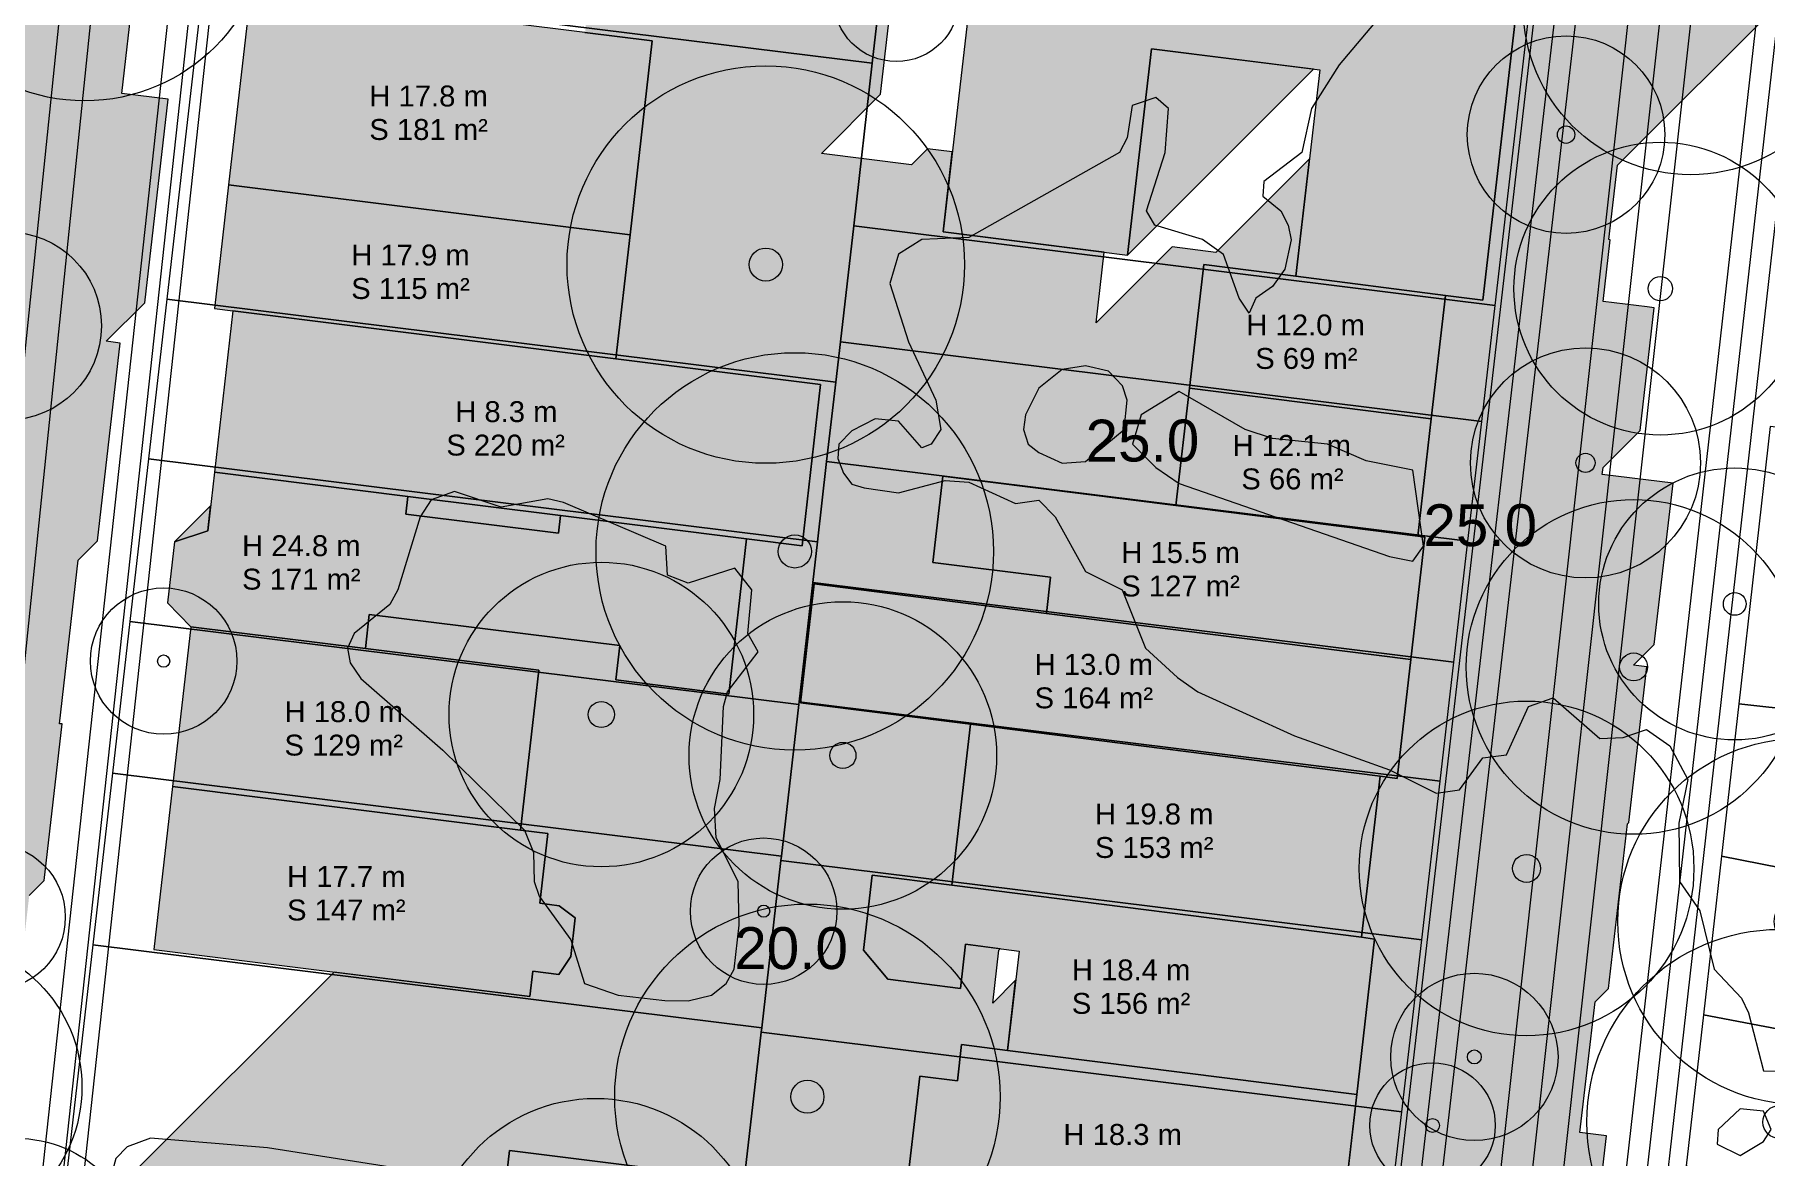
# Model space of a CAD drawing. Header units: metres. Extents: x -8 to 1190, y -11 to 1223.
# Drawn here: x 66.5 to 149.3, y 215.9 to 269.5 of the extents above; entities that cross this region are included whole.
import ezdxf

# ---------------------------------------------------------------- set-up
doc = ezdxf.new("R2010")
doc.units = ezdxf.units.M
doc.header["$MEASUREMENT"] = 0
for name, color, linetype, lineweight, true_color in [('TPX_BUILDING_AREAS_TEXT', 7, 'CONTINUOUS', 0, 0x000000), ('TPX_BUILDING_HEIGHTS_TEXT', 7, 'CONTINUOUS', 0, 0x000000), ('TPX_BUILDINGS', 7, 'CONTINUOUS', 0, 0x000000), ('TPX_BUILDINGS_HATCH', 7, 'CONTINUOUS', 0, 0xf0f0f0), ('TPX_BUILDINGS_SHADOWS_HATCH', 7, 'CONTINUOUS', 0, 0x000000), ('TPX_BUILDINGS_SHADOWS_OUTLINES', 7, 'CONTINUOUS', 0, 0x000000), ('TPX_CADASTRES', 7, 'CONTINUOUS', 0, 0x646464), ('TPX_CONTOUR_LINES_5M', 7, 'CONTINUOUS', 0, 0x969696), ('TPX_CONTOUR_LINES_5M_TEXT', 7, 'CONTINUOUS', 0, 0x000000), ('TPX_ROADS_AXES', 7, 'CONTINUOUS', 0, 0x323232), ('TPX_ROADS_CONTOURS', 7, 'CONTINUOUS', 0, 0x646464), ('TPX_VEGETATION_TREES_INDIVIDUAL', 7, 'CONTINUOUS', 0, 0x136734)]:
    doc.layers.add(name, color=color, linetype=linetype, lineweight=lineweight, true_color=true_color)
doc.styles.add('TPX_TEXTE', font='arial.ttf')

# ---------------------------------------------------------------- blocks, each defined once
blk = doc.blocks.new('TREETR006_CR070')
at = {"layer": 'TPX_VEGETATION_TREES_INDIVIDUAL'}
for radius in [7, 0.583]:
    blk.add_circle((0, 0, 0.036), radius, dxfattribs=at)
blk = doc.blocks.new('TREETR003_CR030')
at = {"layer": 'TPX_VEGETATION_TREES_INDIVIDUAL'}
for radius in [3, 0.333]:
    blk.add_circle((0, 0, 0.036), radius, dxfattribs=at)
blk = doc.blocks.new('TREETR005_CR065')
at = {"layer": 'TPX_VEGETATION_TREES_INDIVIDUAL'}
for radius in [6.5, 0.542]:
    blk.add_circle((0, 0, 0.036), radius, dxfattribs=at)
blk = doc.blocks.new('TREETR003_CR035')
at = {"layer": 'TPX_VEGETATION_TREES_INDIVIDUAL'}
for radius in [3.5, 0.292]:
    blk.add_circle((0, 0, 0.036), radius, dxfattribs=at)
blk = doc.blocks.new('TREETR008_CR079')
at = {"layer": 'TPX_VEGETATION_TREES_INDIVIDUAL'}
for radius in [7.92, 0.75]:
    blk.add_circle((0, 0, 0.036), radius, dxfattribs=at)
blk = doc.blocks.new('TREETR004_CR045')
at = {"layer": 'TPX_VEGETATION_TREES_INDIVIDUAL'}
for radius in [4.5, 0.375]:
    blk.add_circle((0, 0, 0.036), radius, dxfattribs=at)
blk = doc.blocks.new('TREETR006_CR073')
at = {"layer": 'TPX_VEGETATION_TREES_INDIVIDUAL'}
for radius in [7.28, 0.625]:
    blk.add_circle((0, 0, 0.036), radius, dxfattribs=at)
blk = doc.blocks.new('TREETR005_CR060')
at = {"layer": 'TPX_VEGETATION_TREES_INDIVIDUAL'}
for radius in [6, 0.5]:
    blk.add_circle((0, 0, 0.036), radius, dxfattribs=at)
blk = doc.blocks.new('TREETR008_CR095')
at = {"layer": 'TPX_VEGETATION_TREES_INDIVIDUAL'}
for radius in [9.5, 0.792]:
    blk.add_circle((0, 0, 0.036), radius, dxfattribs=at)
blk = doc.blocks.new('TREETR008_CR092')
at = {"layer": 'TPX_VEGETATION_TREES_INDIVIDUAL'}
for radius in [9.21, 0.792]:
    blk.add_circle((0, 0, 0.036), radius, dxfattribs=at)
blk = doc.blocks.new('TREETR005_CR055')
at = {"layer": 'TPX_VEGETATION_TREES_INDIVIDUAL'}
for radius in [5.5, 0.458]:
    blk.add_circle((0, 0, 0.036), radius, dxfattribs=at)
blk = doc.blocks.new('TREETR003_CR040')
at = {"layer": 'TPX_VEGETATION_TREES_INDIVIDUAL'}
for radius in [4, 0.333]:
    blk.add_circle((0, 0, 0.036), radius, dxfattribs=at)
blk = doc.blocks.new('TREETR008_CR088')
at = {"layer": 'TPX_VEGETATION_TREES_INDIVIDUAL'}
for radius in [8.83, 0.792]:
    blk.add_circle((0, 0, 0.036), radius, dxfattribs=at)
blk = doc.blocks.new('TREETR013_CR088')
at = {"layer": 'TPX_VEGETATION_TREES_INDIVIDUAL'}
for radius in [8.75, 1.271]:
    blk.add_circle((0, 0, 0.036), radius, dxfattribs=at)
blk = doc.blocks.new('TREETR007_CR080')
at = {"layer": 'TPX_VEGETATION_TREES_INDIVIDUAL'}
for radius in [8, 0.667]:
    blk.add_circle((0, 0, 0.036), radius, dxfattribs=at)
blk = doc.blocks.new('TREETR004_CR047')
at = {"layer": 'TPX_VEGETATION_TREES_INDIVIDUAL'}
for radius in [4.72, 0.417]:
    blk.add_circle((0, 0, 0.036), radius, dxfattribs=at)
blk = doc.blocks.new('TREETR006_CR074')
at = {"layer": 'TPX_VEGETATION_TREES_INDIVIDUAL'}
for radius in [7.35, 0.625]:
    blk.add_circle((0, 0, 0.036), radius, dxfattribs=at)

msp = doc.modelspace()

# ---------------------------------------------------------------- hatches: boundary and pattern name
at = {"layer": 'TPX_BUILDINGS_HATCH'}
for points in [[(113.562, 291.208), (109.968, 260.074), (118.79, 258.955), (119.933, 268.822), (127.981, 267.808), (126.838, 257.941), (133.993, 257.028), (135.768, 256.802), (139.37, 287.938), (137.002, 288.231), (130.256, 289.091), (129.18, 279.816), (121.332, 280.82), (122.403, 290.082), (122.048, 290.125), (113.562, 291.208)], [(76.874, 271.604), (75.816, 262.321), (95.006, 259.918), (96.063, 269.201), (92.851, 269.605), (77.859, 271.479), (76.874, 271.604)], [(75.816, 262.321), (75.138, 256.396), (76.015, 256.292), (94.328, 253.993), (95.006, 259.918), (75.816, 262.321)], [(122.427, 258.501), (121.744, 252.598), (133.307, 251.135), (133.993, 257.028), (126.838, 257.941), (122.427, 258.501)], [(76.015, 256.292), (75.14, 248.572), (84.385, 247.414), (91.686, 246.501), (100.573, 245.397), (103.236, 245.058), (104.114, 252.768), (94.328, 253.993), (76.015, 256.292)], [(121.744, 252.598), (121.097, 246.979), (132.66, 245.517), (133.307, 251.135), (121.744, 252.598)], [(73.23, 245.245), (72.9, 242.336), (74.004, 241.193), (82.353, 240.146), (82.537, 241.778), (94.512, 240.286), (94.32, 238.652), (99.724, 237.97), (100.573, 245.397), (91.686, 246.501), (91.583, 245.659), (84.282, 246.573), (84.385, 247.414), (75.14, 248.572), (74.817, 245.78), (73.23, 245.245)], [(109.958, 248.392), (109.477, 244.263), (115.111, 243.554), (114.907, 241.826), (132.329, 239.616), (133.006, 245.472), (132.66, 245.517), (121.097, 246.979), (109.958, 248.392)], [(103.812, 243.238), (103.153, 237.559), (111.282, 236.53), (130.862, 234.046), (131.679, 233.94), (132.329, 239.616), (114.907, 241.826), (103.812, 243.238)], [(74.004, 241.193), (73.128, 233.553), (89.771, 231.47), (90.639, 239.108), (82.353, 240.146), (74.004, 241.193)], [(111.282, 236.53), (110.394, 228.829), (129.965, 226.344), (130.862, 234.046), (111.282, 236.53)], [(73.128, 233.553), (72.244, 225.761), (90.219, 223.509), (90.362, 224.728), (91.604, 224.572), (92.171, 225.419), (92.379, 227.275), (91.622, 227.856), (90.688, 227.981), (91.067, 231.304), (89.771, 231.47), (73.128, 233.553)], [(106.579, 229.311), (106.167, 225.727), (107.32, 224.342), (110.8, 223.896), (111.041, 226.013), (113.599, 225.684), (113.047, 220.939), (129.741, 218.823), (130.596, 226.262), (129.965, 226.344), (110.394, 228.829), (106.579, 229.311)], [(108.851, 219.709), (108.143, 213.581), (128.832, 210.956), (129.741, 218.823), (113.047, 220.939), (110.855, 221.217), (110.662, 219.48), (108.851, 219.709)]]:
    msp.add_hatch(color=256, dxfattribs=at).paths.add_polyline_path(points)
at = {"layer": 'TPX_BUILDINGS_SHADOWS_HATCH'}
h = msp.add_hatch(color=256, dxfattribs=at)
h.paths.add_polyline_path([(63.219, 428.908), (39.248, 404.937), (39.874, 405.315), (53.031, 403.664), (52.234, 396.676), (60.788, 395.597), (61.585, 402.551), (75.265, 400.84), (73.014, 381.173), (60.094, 382.799), (59.759, 379.877), (70.797, 378.487), (69.909, 370.787), (70.334, 370.737), (69.439, 362.955), (68.492, 354.665), (67.967, 354.737), (67.064, 346.848), (65.875, 346.994), (64.88, 338.325), (63.962, 330.352), (66.987, 329.972), (64.846, 311.482), (64.137, 311.568), (63.287, 304.107), (62.441, 296.704), (61.565, 289.098), (60.691, 281.447), (59.791, 273.652), (58.043, 258.35), (57.106, 250.166), (56.732, 250.216), (55.609, 240.481), (56.275, 240.396), (55.191, 230.935), (54.28, 222.964), (53.42, 215.477), (52.489, 215.592), (52.082, 212.055), (51.633, 208.083), (50.744, 200.348), (50.265, 200.407), (49.764, 196.032), (50.768, 195.9), (50.601, 194.457), (50.405, 192.731), (50.026, 192.768), (49.244, 185.967), (61.336, 198.059), (62.063, 204.389), (65.537, 207.863), (65.733, 209.589), (65.9, 211.032), (64.896, 211.164), (65.397, 215.54), (64.827, 215.611), (65.563, 222.013), (66.012, 225.985), (66.283, 228.341), (66.996, 229.054), (67.857, 236.541), (67.733, 236.556), (68.626, 244.37), (69.545, 245.289), (70.629, 254.75), (69.964, 254.835), (71.802, 256.673), (72.925, 266.409), (70.707, 266.688), (71.266, 271.573), (71.205, 271.58), (72.069, 279.153), (72.777, 279.86), (73.65, 287.511), (73.281, 287.558), (74.126, 294.882), (74.197, 294.953), (75.071, 302.604), (74.886, 302.627), (75.735, 309.997), (75.611, 310.013), (76.439, 317.259), (76.378, 317.267), (77.116, 323.752), (80.049, 326.685), (82.19, 345.175), (79.164, 345.555), (74.907, 346.082), (74.201, 345.376), (74.497, 347.941), (74.127, 347.988), (74.895, 354.68), (80.216, 360.001), (81.042, 367.215), (81.15, 367.322), (82.097, 375.612), (81.603, 375.674), (82.425, 382.829), (82.001, 382.878), (82.888, 390.578), (82.472, 390.631), (90.52, 398.679), (90.54, 398.86), (102.621, 397.394), (121.148, 395.134), (119.949, 384.333), (116.712, 384.733), (116.504, 382.842), (117.462, 382.723), (116.824, 376.957), (103.081, 378.642), (103.68, 384.099), (104.709, 383.974), (104.912, 385.851), (101.393, 386.276), (101.777, 389.726), (100.039, 389.938), (98.589, 376.846), (91.514, 377.705), (89.578, 375.769), (109.999, 373.219), (109.087, 365.22), (108.579, 360.767), (105.074, 361.207), (104.716, 358.05), (102.952, 358.267), (102.63, 355.395), (100.492, 355.662), (99.966, 351.027), (111.473, 349.586), (110.89, 344.5), (99.188, 345.965), (98.95, 343.872), (105.437, 343.054), (105.15, 340.581), (103.791, 340.755), (103.3, 336.451), (102.742, 336.515), (101.431, 324.987), (99.06, 325.291), (98.868, 323.623), (99.436, 323.55), (98.534, 315.581), (107.299, 314.483), (106.376, 306.533), (106.979, 306.456), (104.397, 283.996), (95.271, 285.124), (96.308, 294.091), (88.133, 295.097), (87.107, 286.156), (94.624, 285.201), (93.729, 277.35), (92.851, 269.605), (96.063, 269.201), (95.006, 259.918), (94.328, 253.993), (104.114, 252.768), (103.236, 245.058), (100.573, 245.397), (99.724, 237.97), (94.32, 238.652), (94.512, 240.286), (82.537, 241.778), (82.353, 240.146), (90.639, 239.108), (89.771, 231.47), (91.067, 231.304), (90.688, 227.981), (91.622, 227.856), (92.379, 227.275), (92.171, 225.419), (91.604, 224.572), (90.362, 224.728), (90.219, 223.509), (80.857, 224.682), (71.209, 215.034), (85.259, 213.249), (85, 211.059), (88.754, 210.586), (87.702, 201.535), (80.966, 202.387), (80.728, 200.328), (83.951, 199.915), (83.216, 193.574), (82.345, 193.69), (82.031, 190.97), (85.146, 190.576), (85.305, 191.983), (86.707, 191.807), (87.421, 198.017), (95.667, 196.969), (100.653, 200.216), (104.087, 199.783), (103.358, 193.489), (111.479, 192.458), (111.827, 195.474), (116.495, 194.883), (121.758, 194.214), (122.897, 204.102), (112.673, 205.397), (112.832, 206.77), (110.916, 207.008), (111.345, 210.7), (107.857, 211.143), (108.143, 213.581), (108.851, 219.709), (110.662, 219.48), (110.855, 221.217), (113.047, 220.939), (113.437, 224.294), (112.344, 223.202), (112.638, 225.734), (112.703, 225.799), (111.041, 226.013), (110.8, 223.896), (107.32, 224.342), (106.167, 225.727), (106.579, 229.311), (110.394, 228.829), (111.282, 236.53), (103.153, 237.559), (103.812, 243.238), (114.907, 241.826), (115.111, 243.554), (109.477, 244.263), (109.958, 248.392), (121.097, 246.979), (121.744, 252.598), (122.427, 258.501), (126.838, 257.941), (127.489, 263.563), (123.013, 259.087), (120.918, 259.352), (117.285, 255.719), (117.671, 259.097), (109.968, 260.074), (110.408, 263.89), (109.222, 264.037), (108.463, 263.278), (104.152, 263.817), (106.985, 266.65), (107.663, 272.575), (107.601, 272.583), (108.65, 281.787), (104.696, 282.285), (104.953, 284.552), (120.099, 299.698), (117.554, 300.02), (117.991, 303.863), (123.555, 303.161), (123.842, 305.668), (123.258, 305.738), (123.496, 307.831), (118.243, 308.491), (117.438, 309.498), (116.959, 309.557), (117.441, 313.756), (124.336, 312.885), (124.7, 316.089), (117.104, 317.048), (117.623, 321.566), (125.078, 320.62), (125.448, 323.837), (117.949, 324.784), (118.477, 329.374), (115.966, 329.691), (116.673, 335.749), (124.215, 334.8), (124.459, 336.94), (142.209, 334.693), (141.26, 326.483), (140.36, 318.688), (139.469, 310.964), (138.757, 311.06), (137.928, 303.88), (138.185, 303.849), (137.282, 296.064), (137.896, 295.979), (137.002, 288.231), (139.37, 287.938), (135.768, 256.802), (133.993, 257.028), (133.307, 251.135), (132.66, 245.517), (133.006, 245.472), (132.329, 239.616), (131.679, 233.94), (130.862, 234.046), (129.965, 226.344), (130.596, 226.262), (129.741, 218.823), (127.966, 203.456), (128.25, 203.42), (125.013, 175.408), (138.448, 188.843), (141.685, 216.855), (140.414, 217.017), (141.136, 223.26), (141.772, 223.896), (142.681, 231.763), (142.752, 231.833), (143.607, 239.273), (142.976, 239.354), (143.966, 240.344), (144.862, 248.047), (141.483, 248.475), (141.522, 248.809), (143.289, 250.576), (143.967, 256.432), (143.62, 256.477), (141.523, 256.742), (141.863, 259.691), (141.801, 259.699), (142.215, 263.248), (149.981, 271.015), (153.583, 302.151), (151.215, 302.444), (150.537, 302.53), (151.331, 309.414), (150.717, 309.499), (151.354, 310.136), (152.256, 317.92), (150.335, 318.163), (150.814, 322.309), (151.49, 322.984), (152.381, 330.709), (152.257, 330.724), (153.139, 338.363), (152.708, 338.417), (153.593, 346.077), (150.57, 346.46), (154.262, 350.152), (154.566, 352.479), (153.97, 353.397), (152.623, 353.597), (153.197, 357.956), (153.076, 357.973), (153.768, 363.229), (153.707, 363.238), (153.883, 364.595), (154.922, 365.634), (155.391, 366.308), (155.664, 367.086), (155.625, 368.308), (156.575, 375.494), (155.429, 375.658), (156.245, 381.89), (159.084, 384.729), (160.097, 392.413), (159.09, 392.555), (160.363, 393.828), (161.821, 404.989), (138.129, 408.378), (135.248, 405.497), (135.609, 408.753), (124.659, 410.15), (124.762, 411.036), (120.098, 411.605), (125.452, 416.959), (126.042, 422.029), (137.397, 420.575), (137.885, 424.752), (124.525, 426.458), (125.756, 437.082), (143.784, 434.785), (143.931, 436.097), (156.092, 434.545), (154.721, 422.726), (142.53, 424.294), (142.04, 420.128), (154.236, 418.573), (152.835, 406.551), (168.674, 422.391), (170.075, 434.412), (166.821, 434.827), (170.56, 438.565), (171.932, 450.385), (164.39, 451.347), (164.486, 452.246), (163.45, 452.369), (166.632, 455.551), (167.298, 461.833), (168.888, 463.422), (169.699, 471.082), (169.388, 471.118), (170.229, 478.957), (169.041, 479.103), (157.141, 480.497), (156.487, 479.843), (153.14, 480.233), (143.099, 470.192), (147.021, 469.735), (147.1, 470.456), (159, 469.062), (160.188, 468.916), (159.305, 460.687), (158.493, 453.028), (157.34, 453.17), (156.52, 445.44), (157.556, 445.316), (156.737, 437.655), (132.379, 440.507), (133.196, 448.18), (144.452, 446.852), (144.826, 450.45), (138.371, 451.206), (138.624, 453.607), (136.002, 450.985), (136.076, 451.621), (138.69, 454.235), (138.807, 455.348), (139.002, 455.325), (139.439, 459.421), (145.699, 458.688), (146.076, 462.24), (142.661, 462.643), (139.627, 459.609), (140.464, 466.761), (138.332, 467.033), (144.187, 472.887), (144.23, 473.289), (144.461, 475.23), (145.131, 481.004), (144.972, 481.024), (138.659, 481.837), (137.527, 480.705), (137.254, 480.733), (137.048, 480.765), (133.289, 481.245), (133.84, 485.947), (133.034, 486.044), (118.44, 487.908), (117.142, 486.61), (113.212, 487.113), (99.919, 473.819), (104.979, 473.171), (105.146, 474.615), (119.74, 472.751), (120.547, 472.653), (120.626, 473.374), (128.634, 472.351), (128.839, 472.318), (129.113, 472.291), (135.426, 471.478), (135.585, 471.458), (134.915, 465.684), (134.684, 463.743), (134.641, 463.341), (128.16, 464.172), (127.617, 459.499), (119.137, 460.595), (118.783, 457.566), (121.508, 457.219), (121.153, 454.235), (127.171, 453.468), (125.746, 441.291), (104.279, 444.043), (103.731, 439.426), (105.739, 439.163), (105.8, 439.672), (106.447, 439.594), (106.697, 441.748), (121.832, 439.816), (120.104, 425.013), (115.496, 425.607), (115.289, 423.855), (114.702, 423.935), (114.407, 421.426), (120.558, 420.644), (119.421, 410.929), (104.517, 412.838), (97.005, 405.326), (97.961, 413.678), (92.637, 414.36), (93.935, 425.474), (85.556, 426.522), (79.291, 420.257), (76.205, 420.647), (77.002, 427.635), (75.606, 427.811), (93.382, 445.587), (94.114, 451.536), (93.14, 451.667), (93.663, 455.881), (92.078, 456.095), (92.573, 460.104), (92.146, 460.161), (93.095, 467.857), (95.782, 470.544), (96.729, 478.247), (94.045, 478.608), (94.536, 482.602), (94.677, 482.743), (95.64, 490.565), (77.037, 493.072), (64.451, 480.485), (83.053, 477.978), (82.09, 470.157), (80.978, 461.105), (80.225, 454.988), (79.209, 446.739), (78.255, 439.024), (76.975, 439.194), (76.295, 433.717), (75.563, 427.768), (70.235, 428.484), (63.845, 429.286), (63.219, 428.908)])
h.paths.add_polyline_path([(109.994, 362.183), (119.751, 371.94), (120.31, 376.835), (120.774, 380.908), (125.133, 385.266), (123.212, 385.54), (124.411, 394.66), (148.103, 391.271), (146.645, 380.11), (147.651, 379.968), (146.639, 372.284), (146.328, 372.326), (145.261, 364.18), (144.312, 356.995), (144.35, 355.772), (144.077, 354.995), (143.608, 354.32), (142.621, 353.685), (142.383, 351.845), (141.671, 346.43), (141.097, 342.072), (142.445, 341.871), (143.04, 340.953), (142.736, 338.626), (141.996, 338.221), (135.011, 339.221), (135.167, 340.42), (132.361, 340.817), (132.226, 339.784), (129.783, 340.14), (129.903, 341.055), (126.946, 341.474), (126.804, 340.359), (119.318, 341.436), (119.614, 343.692), (116.178, 344.121), (114.459, 344.326), (111.433, 341.301), (111.855, 345.006), (112.916, 346.068), (112.976, 346.586), (121.921, 355.531), (122.504, 360.617), (110.997, 362.058), (109.994, 362.183)], flags=16)
h.paths.add_polyline_path([(126.458, 441.666), (127.191, 448.708), (131.405, 448.218), (130.661, 441.184), (126.458, 441.666)], flags=16)
for points in [[(119.933, 268.822), (118.79, 258.955), (127.68, 267.846), (119.933, 268.822)], [(84.385, 247.414), (84.282, 246.573), (91.583, 245.659), (91.686, 246.501), (84.385, 247.414)], [(74.955, 246.97), (73.23, 245.245), (74.817, 245.78), (74.955, 246.97)]]:
    msp.add_hatch(color=256, dxfattribs=at).paths.add_polyline_path(points)

# ---------------------------------------------------------------- linework, layer by layer
at = {"layer": 'TPX_BUILDINGS', "elevation": 0.042}
for points in [[(113.562, 291.208), (109.968, 260.074), (118.79, 258.955), (119.933, 268.822), (127.981, 267.808), (126.838, 257.941), (133.993, 257.028), (135.768, 256.802), (139.37, 287.938), (137.002, 288.231), (130.256, 289.091), (129.18, 279.816), (121.332, 280.82), (122.403, 290.082), (122.048, 290.125)], [(76.874, 271.604), (75.816, 262.321), (95.006, 259.918), (96.063, 269.201), (92.851, 269.605), (77.859, 271.479)], [(75.816, 262.321), (75.138, 256.396), (76.015, 256.292), (94.328, 253.993), (95.006, 259.918)], [(122.427, 258.501), (121.744, 252.598), (133.307, 251.135), (133.993, 257.028), (126.838, 257.941)], [(76.015, 256.292), (75.14, 248.572), (84.385, 247.414), (91.686, 246.501), (100.573, 245.397), (103.236, 245.058), (104.114, 252.768), (94.328, 253.993)], [(121.744, 252.598), (121.097, 246.979), (132.66, 245.517), (133.307, 251.135)], [(73.23, 245.245), (72.9, 242.336), (74.004, 241.193), (82.353, 240.146), (82.537, 241.778), (94.512, 240.286), (94.32, 238.652), (99.724, 237.97), (100.573, 245.397), (91.686, 246.501), (91.583, 245.659), (84.282, 246.573), (84.385, 247.414), (75.14, 248.572), (74.817, 245.78)], [(109.958, 248.392), (109.477, 244.263), (115.111, 243.554), (114.907, 241.826), (132.329, 239.616), (133.006, 245.472), (132.66, 245.517), (121.097, 246.979)], [(103.812, 243.238), (103.153, 237.559), (111.282, 236.53), (130.862, 234.046), (131.679, 233.94), (132.329, 239.616), (114.907, 241.826)], [(74.004, 241.193), (73.128, 233.553), (89.771, 231.47), (90.639, 239.108), (82.353, 240.146)], [(111.282, 236.53), (110.394, 228.829), (129.965, 226.344), (130.862, 234.046)], [(73.128, 233.553), (72.244, 225.761), (90.219, 223.509), (90.362, 224.728), (91.604, 224.572), (92.171, 225.419), (92.379, 227.275), (91.622, 227.856), (90.688, 227.981), (91.067, 231.304), (89.771, 231.47)], [(106.579, 229.311), (106.167, 225.727), (107.32, 224.342), (110.8, 223.896), (111.041, 226.013), (113.599, 225.684), (113.047, 220.939), (129.741, 218.823), (130.596, 226.262), (129.965, 226.344), (110.394, 228.829)], [(108.851, 219.709), (108.143, 213.581), (128.832, 210.956), (129.741, 218.823), (113.047, 220.939), (110.855, 221.217), (110.662, 219.48)]]:
    msp.add_lwpolyline(points, close=True, dxfattribs=at)
at = {"layer": 'TPX_BUILDINGS_SHADOWS_OUTLINES', "elevation": 0.039}
for points in [[(139.37, 287.938), (135.768, 256.802), (133.993, 257.028), (133.307, 251.135), (132.66, 245.517), (133.006, 245.472), (132.329, 239.616), (131.679, 233.94), (130.862, 234.046), (129.965, 226.344), (130.596, 226.262), (129.741, 218.823), (127.966, 203.456)], [(108.143, 213.581), (108.851, 219.709), (110.662, 219.48), (110.855, 221.217), (113.047, 220.939), (113.437, 224.294), (112.344, 223.202), (112.638, 225.734), (112.703, 225.799), (111.041, 226.013), (110.8, 223.896), (107.32, 224.342), (106.167, 225.727), (106.579, 229.311), (110.394, 228.829), (111.282, 236.53), (103.153, 237.559), (103.812, 243.238), (114.907, 241.826), (115.111, 243.554), (109.477, 244.263), (109.958, 248.392), (121.097, 246.979), (121.744, 252.598), (122.427, 258.501), (126.838, 257.941), (127.489, 263.563), (123.013, 259.087), (120.918, 259.352), (117.285, 255.719), (117.671, 259.097), (109.968, 260.074), (110.408, 263.89), (109.222, 264.037), (108.463, 263.278), (104.152, 263.817), (106.985, 266.65), (107.663, 272.575)], [(66.283, 228.341), (66.996, 229.054), (67.857, 236.541), (67.733, 236.556), (68.626, 244.37), (69.545, 245.289), (70.629, 254.75), (69.964, 254.835), (71.802, 256.673), (72.925, 266.409), (70.707, 266.688), (71.266, 271.573)], [(138.448, 188.843), (141.685, 216.855), (140.414, 217.017), (141.136, 223.26), (141.772, 223.896), (142.681, 231.763), (142.752, 231.833), (143.607, 239.273), (142.976, 239.354), (143.966, 240.344), (144.862, 248.047), (141.483, 248.475), (141.522, 248.809), (143.289, 250.576), (143.967, 256.432), (143.62, 256.477), (141.523, 256.742), (141.863, 259.691), (141.801, 259.699), (142.215, 263.248), (149.981, 271.015)], [(92.851, 269.605), (96.063, 269.201), (95.006, 259.918), (94.328, 253.993), (104.114, 252.768), (103.236, 245.058), (100.573, 245.397), (99.724, 237.97), (94.32, 238.652), (94.512, 240.286), (82.537, 241.778), (82.353, 240.146), (90.639, 239.108), (89.771, 231.47), (91.067, 231.304), (90.688, 227.981), (91.622, 227.856), (92.379, 227.275), (92.171, 225.419), (91.604, 224.572), (90.362, 224.728), (90.219, 223.509), (80.857, 224.682), (71.209, 215.034)]]:
    msp.add_lwpolyline(points, dxfattribs=at)
for points in [[(119.933, 268.822), (118.79, 258.955), (127.68, 267.846)], [(84.385, 247.414), (84.282, 246.573), (91.583, 245.659), (91.686, 246.501)], [(74.955, 246.97), (73.23, 245.245), (74.817, 245.78)]]:
    msp.add_lwpolyline(points, close=True, dxfattribs=at)
at = {"layer": 'TPX_CADASTRES', "elevation": 0.024}
for points in [[(106.586, 268.124), (105.695, 260.352), (136.366, 256.546), (140.017, 288.032), (122.037, 290.263), (122.024, 290.11), (109.289, 291.691), (108.353, 283.526), (107.46, 275.744)], [(75.485, 279.712), (74.611, 272.092), (106.586, 268.124), (107.46, 275.744)], [(74.611, 272.092), (72.862, 256.844), (104.837, 252.876), (105.059, 254.804), (105.695, 260.352), (106.586, 268.124)], [(105.695, 260.352), (105.059, 254.804), (135.723, 250.999), (136.366, 256.546)], [(72.862, 256.844), (71.988, 249.224), (103.963, 245.256), (104.403, 249.089), (104.837, 252.876)], [(104.837, 252.876), (104.403, 249.089), (135.06, 245.284), (135.723, 250.999), (105.059, 254.804)], [(149.507, 250.756), (148.003, 237.506), (178.854, 234.101), (179.686, 241.436), (180.357, 247.351)], [(71.988, 249.224), (71.096, 241.444), (103.071, 237.476), (103.086, 237.605), (103.739, 243.298), (103.963, 245.256)], [(103.963, 245.256), (103.739, 243.298), (134.389, 239.495), (135.06, 245.284), (104.403, 249.089)], [(103.739, 243.298), (103.086, 237.605), (133.729, 233.803), (134.389, 239.495)], [(71.096, 241.444), (70.265, 234.197), (102.24, 230.23), (103.071, 237.476)], [(102.24, 230.23), (102.216, 230.016), (132.849, 226.215), (133.729, 233.803), (103.086, 237.605), (103.071, 237.476)], [(148.003, 237.506), (147.176, 230.219), (177.732, 224.218), (177.963, 226.249), (178.78, 233.449), (178.854, 234.101)], [(70.265, 234.197), (69.322, 225.983), (101.298, 222.015), (102.216, 230.016), (102.24, 230.23)], [(101.298, 222.015), (101.273, 221.802), (131.897, 218.002), (132.849, 226.215), (102.216, 230.016)], [(147.176, 230.219), (146.317, 222.645), (176.895, 216.829), (177.732, 224.218)], [(69.322, 225.983), (63.869, 178.434), (84.617, 175.844), (89.241, 216.157), (100.465, 214.756), (101.273, 221.802), (101.298, 222.015)], [(146.317, 222.645), (145.498, 215.427), (176.075, 209.61), (176.895, 216.829)], [(101.273, 221.802), (100.465, 214.756), (131.077, 210.934), (131.897, 218.002)], [(89.241, 216.157), (84.617, 175.844), (93.035, 174.792), (96.757, 207.242), (99.563, 206.892), (100.465, 214.756)]]:
    msp.add_lwpolyline(points, close=True, dxfattribs=at)
at = {"layer": 'TPX_CONTOUR_LINES_5M', "elevation": 0.048}
for points in [[(134.773, 275.02), (128.899, 268.048), (127.58, 265.957), (127.111, 263.866), (125.305, 262.471), (125.259, 261.774), (126.117, 261.077), (126.463, 260.38), (126.605, 259.683), (126.306, 258.289), (125.721, 257.462), (124.92, 256.894), (124.603, 256.174), (124.127, 256.894), (123.367, 258.986), (122.368, 259.703), (120.09, 260.38), (119.697, 261.077), (120.585, 263.866), (120.744, 265.957), (120.133, 266.489), (119.015, 266.115), (118.772, 264.563), (118.4, 263.866), (111.193, 259.805), (108.958, 259.705), (107.84, 258.998), (107.424, 257.591), (108.318, 254.803), (109.619, 252.014), (109.865, 250.62), (109.401, 249.923), (108.958, 249.739), (107.84, 251.022), (106.723, 251.121), (105.605, 250.561), (104.985, 249.923), (104.937, 249.226), (105.209, 248.529), (105.605, 248.01), (106.196, 247.832), (107.84, 247.598), (110.075, 248.186), (111.193, 248.107), (113.428, 247.074), (114.545, 247.239), (115.33, 246.437), (116.78, 243.833), (118.533, 242.952), (119.643, 240.163), (121.172, 238.769), (122.147, 238.072), (126.763, 235.98), (131.308, 234.348), (133.543, 233.234), (134.661, 233.387), (135.778, 234.92), (136.896, 235.073), (137.956, 237.374), (139.131, 237.791), (141.366, 235.841), (142.483, 235.89), (143.601, 236.281), (144.718, 235.491), (145.573, 233.889), (145.148, 231.797), (145.168, 229.009), (146.138, 227.615), (146.831, 224.826), (148.144, 223.432), (148.478, 222.735), (149.188, 219.963), (151.776, 219.946)], [(115.663, 253.491), (114.545, 252.601), (113.916, 251.317), (113.813, 250.62), (114.033, 249.923), (114.545, 249.525), (115.663, 249.009), (116.78, 249.089), (118.619, 250.62), (118.77, 252.014), (118.545, 252.711), (117.873, 253.409), (116.78, 253.661), (115.663, 253.491)], [(121.25, 252.433), (119.431, 251.317), (119.03, 249.923), (120.133, 248.795), (121.25, 248.031), (131.308, 244.54), (132.426, 244.326), (132.929, 245.043), (132.426, 248.677), (130.191, 249.116), (128.348, 249.923), (125.721, 250.184), (124.412, 250.62), (121.25, 252.433)], [(85.49, 247.251), (84.966, 246.437), (83.907, 242.952), (83.529, 242.254), (81.816, 240.86), (81.504, 240.163), (81.626, 239.466), (82.137, 238.718), (86.056, 235.283), (89.96, 231.471), (90.384, 230.403), (90.423, 229.009), (90.656, 228.312), (92.167, 226.22), (92.82, 224.129), (94.43, 223.583), (96.665, 223.324), (97.783, 223.306), (98.9, 223.57), (99.6, 224.129), (99.985, 224.826), (100.222, 226.917), (100.178, 229.009), (99.129, 231.1), (99.038, 232.495), (99.315, 233.889), (99.464, 237.374), (99.66, 238.072), (101.135, 239.987), (100.628, 240.86), (100.825, 242.952), (100.018, 243.996), (97.783, 243.266), (96.788, 243.649), (96.717, 245.043), (91.82, 247.134), (91.078, 247.298), (88.842, 246.911), (86.607, 247.648), (85.49, 247.251)], [(148.071, 218.144), (147.025, 217.158), (146.97, 216.46), (148.071, 215.909), (149.188, 216.578), (149.559, 217.158), (149.188, 218.028), (148.071, 218.144)], [(72.08, 216.742), (70.962, 216.331), (70.426, 215.763), (70.228, 215.066), (70.798, 211.58), (71.113, 210.883), (72.08, 209.957), (77.667, 206.104), (79.902, 204.849), (82.137, 204.275), (83.255, 204.676), (86.607, 207.289), (87.894, 208.792), (88.702, 210.186), (88.919, 211.58), (88.729, 212.278), (88.22, 212.975), (85.49, 214.252), (84.372, 215.235), (77.667, 216.273), (72.08, 216.742)]]:
    msp.add_lwpolyline(points, dxfattribs=at)
at = {"layer": 'TPX_ROADS_AXES', "elevation": 0.03}
for points in [[(173.822, 471.452), (172.327, 470.018), (164.292, 402.728), (165.194, 401.641), (164.889, 397.932), (164.608, 394.483), (163.841, 393.796), (138.434, 169.424)], [(58.191, 177.743), (81.903, 407.848)], [(127.693, 170.758), (153.61, 394.571), (153.023, 395.526), (153.663, 399.279), (154.516, 404.313)], [(63.964, 178.931), (88.228, 401.836), (88.44, 403.751)], [(158.456, 398.706), (157.833, 393.093), (133.823, 176.346), (133.13, 170.084), (132.317, 162.723)]]:
    msp.add_lwpolyline(points, dxfattribs=at)
at = {"layer": 'TPX_ROADS_CONTOURS', "elevation": 0.027}
for points in [[(59.861, 179.314), (83.239, 406.178), (87.592, 405.658), (87.444, 403.846), (87.234, 401.947), (63.083, 180.081), (62.795, 180.125), (62.342, 180.092)], [(65.064, 179.798), (89.114, 400.732), (152.501, 393.688), (126.816, 171.879)], [(128.801, 171.627), (154.36, 392.35), (156.226, 392.21), (132.333, 176.511), (131.751, 171.261), (129.281, 171.566)], [(139.54, 170.3), (164.718, 392.66), (226.354, 383.845), (202.644, 162.812)], [(134.729, 170.894), (135.314, 176.181), (159.22, 391.99), (162.316, 391.766), (162.614, 391.849), (137.555, 170.543), (137.191, 170.589)]]:
    msp.add_lwpolyline(points, close=True, dxfattribs=at)

# ---------------------------------------------------------------- block references
at = {"layer": 'TPX_VEGETATION_TREES_INDIVIDUAL'}
for name, p in [('TREETR008_CR088', (68.931, 275.162, 0.036)), ('TREETR007_CR080', (145.706, 270.799, 0.036)), ('TREETR003_CR030', (107.736, 271.207, 0.036)), ('TREETR004_CR047', (139.75, 264.715, 0.036)), ('TREETR008_CR095', (101.494, 258.503, 0.036)), ('TREETR006_CR070', (144.257, 257.353, 0.036)), ('TREETR004_CR045', (65.236, 255.571, 0.036)), ('TREETR008_CR095', (102.88, 244.79, 0.036)), ('TREETR005_CR055', (140.679, 249.022, 0.036)), ('TREETR005_CR065', (147.811, 242.279, 0.036)), ('TREETR007_CR080', (142.979, 239.268, 0.036)), ('TREETR006_CR073', (93.633, 236.994, 0.036)), ('TREETR003_CR035', (72.708, 239.549, 0.036)), ('TREETR006_CR074', (105.179, 235.036, 0.036)), ('TREETR007_CR080', (137.86, 229.636, 0.036)), ('TREETR013_CR088', (150.977, 227.097, 0.036)), ('TREETR003_CR035', (101.392, 227.591, 0.036)), ('TREETR003_CR035', (64.507, 227.319, 0.036)), ('TREETR008_CR092', (103.483, 218.723, 0.036)), ('TREETR008_CR092', (149.956, 217.512, 0.036)), ('TREETR006_CR070', (61.804, 219.193, 0.036)), ('TREETR003_CR040', (135.366, 220.624, 0.036)), ('TREETR003_CR030', (133.368, 217.345, 0.036)), ('TREETR008_CR079', (93.361, 210.721, 0.036)), ('TREETR005_CR060', (65.644, 210.739, 0.036))]:
    msp.add_blockref(name, p, dxfattribs=at)

# ---------------------------------------------------------------- texts
at = {"layer": 'TPX_BUILDING_AREAS_TEXT', "style": 'TPX_TEXTE'}
for s, p in [('S 181 m²', (82.54, 264.461, 0.045)), ('S 115 m²', (81.674, 256.859, 0.045)), ('S 69 m²', (124.891, 253.516, 0.045)), ('S 220 m²', (86.221, 249.373, 0.045)), ('S 66 m²', (124.227, 247.757, 0.045)), ('S 171 m²', (76.457, 242.965, 0.045)), ('S 127 m²', (118.486, 242.636, 0.045)), ('S 164 m²', (114.341, 237.289, 0.045)), ('S 129 m²', (78.485, 235.031, 0.045)), ('S 153 m²', (117.227, 230.137, 0.045)), ('S 147 m²', (78.609, 227.149, 0.045)), ('S 156 m²', (116.122, 222.685, 0.045))]:
    msp.add_text(s, height=1, dxfattribs=at).set_placement(p)
at = {"layer": 'TPX_BUILDING_HEIGHTS_TEXT', "style": 'TPX_TEXTE'}
for s, p in [('H 17.8 m', (82.54, 266.061, 0.045)), ('H 17.9 m', (81.674, 258.459, 0.045)), ('H 12.0 m', (124.466, 255.116, 0.045)), ('H 8.3 m', (86.646, 250.973, 0.045)), ('H 12.1 m', (123.802, 249.357, 0.045)), ('H 24.8 m', (76.457, 244.565, 0.045)), ('H 15.5 m', (118.486, 244.236, 0.045)), ('H 13.0 m', (114.341, 238.889, 0.045)), ('H 18.0 m', (78.485, 236.631, 0.045)), ('H 19.8 m', (117.227, 231.737, 0.045)), ('H 17.7 m', (78.609, 228.749, 0.045)), ('H 18.4 m', (116.122, 224.285, 0.045)), ('H 18.3 m', (115.721, 216.418, 0.045))]:
    msp.add_text(s, height=1, dxfattribs=at).set_placement(p)
at = {"layer": 'TPX_CONTOUR_LINES_5M_TEXT', "style": 'TPX_TEXTE'}
for s, p in [('25.0', (116.78, 249.089, 0.048)), ('25.0', (132.929, 245.043, 0.048)), ('20.0', (99.985, 224.826, 0.048))]:
    msp.add_text(s, height=2, dxfattribs=at).set_placement(p)

doc.saveas('drawing.dxf')
